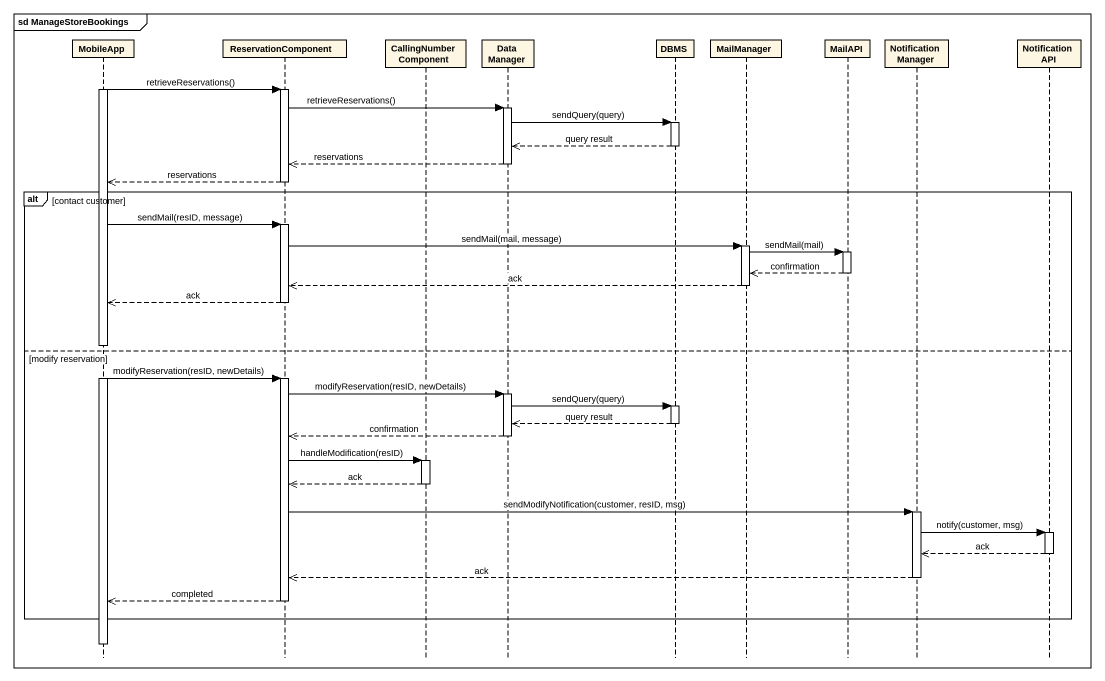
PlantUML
@startuml
mainframe sd ManageStoreBookings
hide footbox
participant MobileApp
participant ReservationComponent
participant "CallingNumber Component" as CallingNumber_Component
participant "Data Manager" as Data_Manager
participant DBMS
participant MailManager
participant MailAPI
participant "Notification Manager" as Notification_Manager
participant "Notification API" as Notification_API

activate MobileApp
MobileApp -> ReservationComponent : retrieveReservations()
activate ReservationComponent
ReservationComponent -> Data_Manager : retrieveReservations()
activate Data_Manager
Data_Manager -> DBMS : sendQuery(query)
activate DBMS
DBMS -->> Data_Manager : query result
deactivate DBMS
Data_Manager -->> ReservationComponent : reservations
deactivate Data_Manager
ReservationComponent -->> MobileApp : reservations
deactivate ReservationComponent
alt contact customer
  MobileApp -> ReservationComponent : sendMail(resID, message)
  activate ReservationComponent
  ReservationComponent -> MailManager : sendMail(mail, message)
  activate MailManager
  MailManager -> MailAPI : sendMail(mail)
  activate MailAPI
  MailAPI -->> MailManager : confirmation
  deactivate MailAPI
  MailManager -->> ReservationComponent : ack
  deactivate MailManager
  ReservationComponent -->> MobileApp : ack
  deactivate ReservationComponent
else modify reservation
  MobileApp -> ReservationComponent : modifyReservation(resID, newDetails)
  activate ReservationComponent
  ReservationComponent -> Data_Manager : modifyReservation(resID, newDetails)
  activate Data_Manager
  Data_Manager -> DBMS : sendQuery(query)
  activate DBMS
  DBMS -->> Data_Manager : query result
  deactivate DBMS
  Data_Manager -->> ReservationComponent : confirmation
  deactivate Data_Manager
  ReservationComponent -> CallingNumber_Component : handleModification(resID)
  activate CallingNumber_Component
  CallingNumber_Component -->> ReservationComponent : ack
  deactivate CallingNumber_Component
  ReservationComponent -> Notification_Manager : sendModifyNotification(customer, resID, msg)
  activate Notification_Manager
  Notification_Manager -> Notification_API : notify(customer, msg)
  activate Notification_API
  Notification_API -->> Notification_Manager : ack
  deactivate Notification_API
  Notification_Manager -->> ReservationComponent : ack
  deactivate Notification_Manager
  ReservationComponent -->> MobileApp : completed
  deactivate ReservationComponent
end
deactivate MobileApp
@enduml
